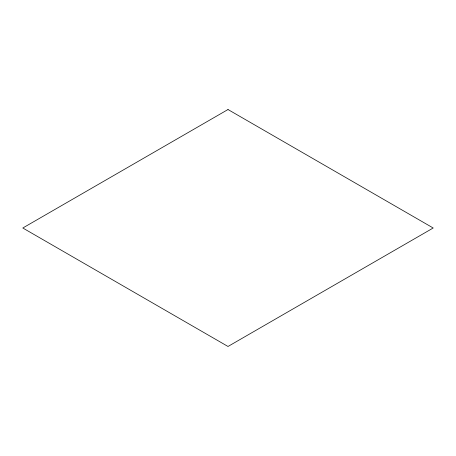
<?xml version="1.0" encoding="UTF-8"?>
<svg xmlns="http://www.w3.org/2000/svg" width="456" height="456" viewBox="0 0 456 456"><rect width="100%" height="100%" fill="white"/><g stroke="black" fill="none" stroke-linecap="round" stroke-linejoin="round"><path stroke-width="0.68" d="M228 109.531L22.8 228L228 346.469L433.2 228L228 109.531"/></g></svg>
